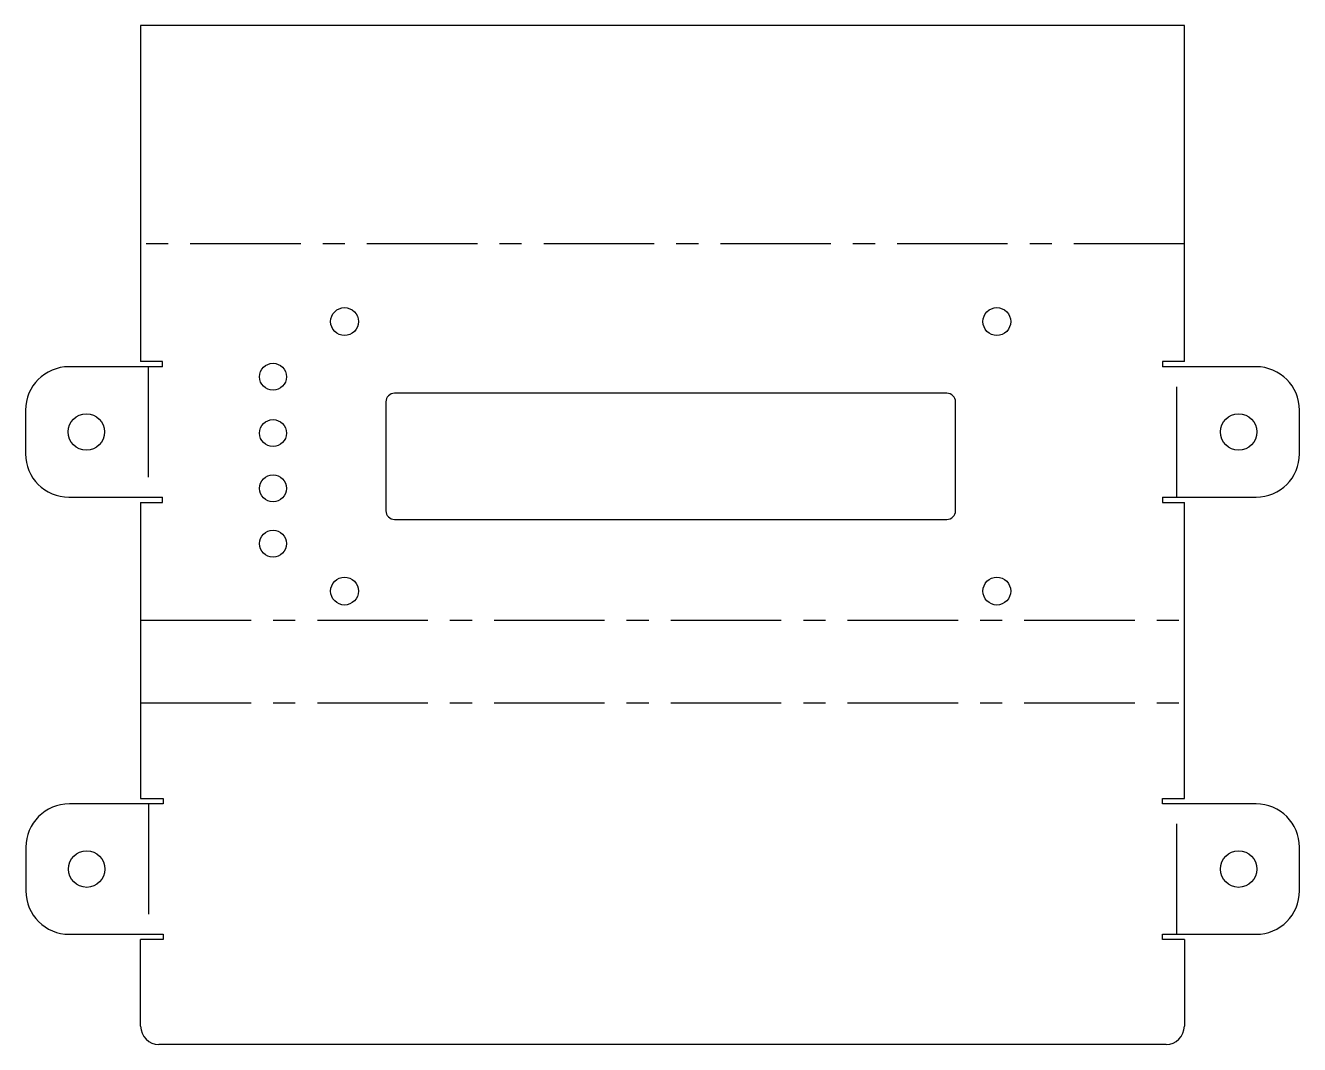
# Model space of a CAD drawing. Header units: millimetres. Extents: x -13 to 133, y -48 to 69.
import ezdxf

# ---------------------------------------------------------------- set-up
doc = ezdxf.new("R2010")
doc.units = ezdxf.units.MM
doc.linetypes.add('CENTERX2', pattern=[20.32, 12.7, -2.54, 2.54, -2.54])

msp = doc.modelspace()

# ---------------------------------------------------------------- linework, layer by layer
at = {"color": 7, "linetype": 'Continuous', "lineweight": 25}
for p, q in [((0, 69.24), (0, 30.6)), ((120, 69.24), (0, 69.24)), ((120, 30.6), (120, 69.24)), ((2.5, 30), (-8.24, 30)), ((2.5, 30.6), (0, 30.6)), ((2.5, 30), (2.5, 30.6)), ((120, 30.6), (117.5, 30.6)), ((117.5, 30.6), (117.5, 30)), ((128.24, 30), (117.5, 30)), ((92.69, 26.95), (29.19, 26.95)), ((-13.24, 25), (-13.24, 20)), ((28.19, 25.95), (28.19, 13.45)), ((93.69, 13.45), (93.69, 25.95)), ((133.24, 20), (133.24, 25)), ((-8.24, 15), (2.5, 15)), ((2.5, 14.4), (2.5, 15)), ((117.5, 15), (128.24, 15)), ((117.5, 15), (117.5, 14.4)), ((0, 14.4), (2.5, 14.4)), ((0, 14.4), (0, -19.66)), ((117.5, 14.4), (120, 14.4)), ((120, -19.66), (120, 14.4)), ((29.19, 12.45), (92.69, 12.45)), ((2.6, -20.26), (-8.2, -20.26)), ((0, -19.66), (2.6, -19.66)), ((2.6, -19.66), (2.6, -20.26)), ((117.5, -19.66), (120, -19.66)), ((117.5, -20.26), (117.5, -19.66)), ((128.24, -20.26), (117.5, -20.26)), ((-13.2, -25.26), (-13.2, -30.26)), ((133.24, -30.26), (133.24, -25.26)), ((-8.2, -35.26), (2.6, -35.26)), ((0, -45.83), (0, -35.86)), ((2.6, -35.86), (0, -35.86)), ((2.6, -35.26), (2.6, -35.86)), ((117.5, -35.26), (128.24, -35.26)), ((117.5, -35.86), (117.5, -35.26)), ((120, -35.86), (117.5, -35.86)), ((120, -35.86), (120, -45.83)), ((117.9, -47.93), (2.1, -47.93))]:
    msp.add_line(p, q, dxfattribs=at)
at = {"color": 7, "linetype": 'CENTERX2'}
for p, q in [((120, 44.12), (0, 44.12)), ((0.88, 30), (0.88, 15)), ((119.12, 15), (119.12, 30)), ((0, 0.88), (120, 0.88)), ((0, -8.66), (120, -8.66)), ((0.9, -20.26), (0.9, -35.26)), ((119.12, -35.26), (119.12, -20.26))]:
    msp.add_line(p, q, dxfattribs=at)
at = {"color": 7, "linetype": 'Continuous', "lineweight": 25}
for centre, radius in [((23.44, 35.2), 1.6), ((98.44, 35.2), 1.6), ((15.22, 28.85), 1.55), ((-6.24, 22.5), 2.1), ((15.22, 22.37), 1.55), ((126.24, 22.5), 2.1), ((15.22, 16.02), 1.55), ((15.22, 9.66), 1.55), ((23.44, 4.2), 1.6), ((98.44, 4.2), 1.6), ((-6.2, -27.76), 2.1), ((126.24, -27.76), 2.1)]:
    msp.add_circle(centre, radius, dxfattribs=at)
for centre, radius, start, end in [((-8.24, 25), 5, 90, 180), ((128.24, 25), 5, 0, 90), ((29.19, 25.95), 1, 90, 180), ((92.69, 25.95), 1, 0, 90), ((-8.24, 20), 5, 180, 270), ((128.24, 20), 5, 270, 0), ((29.19, 13.45), 1, 180, 270), ((92.69, 13.45), 1, 270, 0), ((-8.2, -25.26), 5, 90, 180), ((128.24, -25.26), 5, 0, 90), ((-8.2, -30.26), 5, 180, 270), ((128.24, -30.26), 5, 270, 0), ((2.1, -45.83), 2.1, 180, 270), ((117.9, -45.83), 2.1, 270, 0)]:
    msp.add_arc(centre, radius, start, end, dxfattribs=at)

doc.saveas('drawing.dxf')
